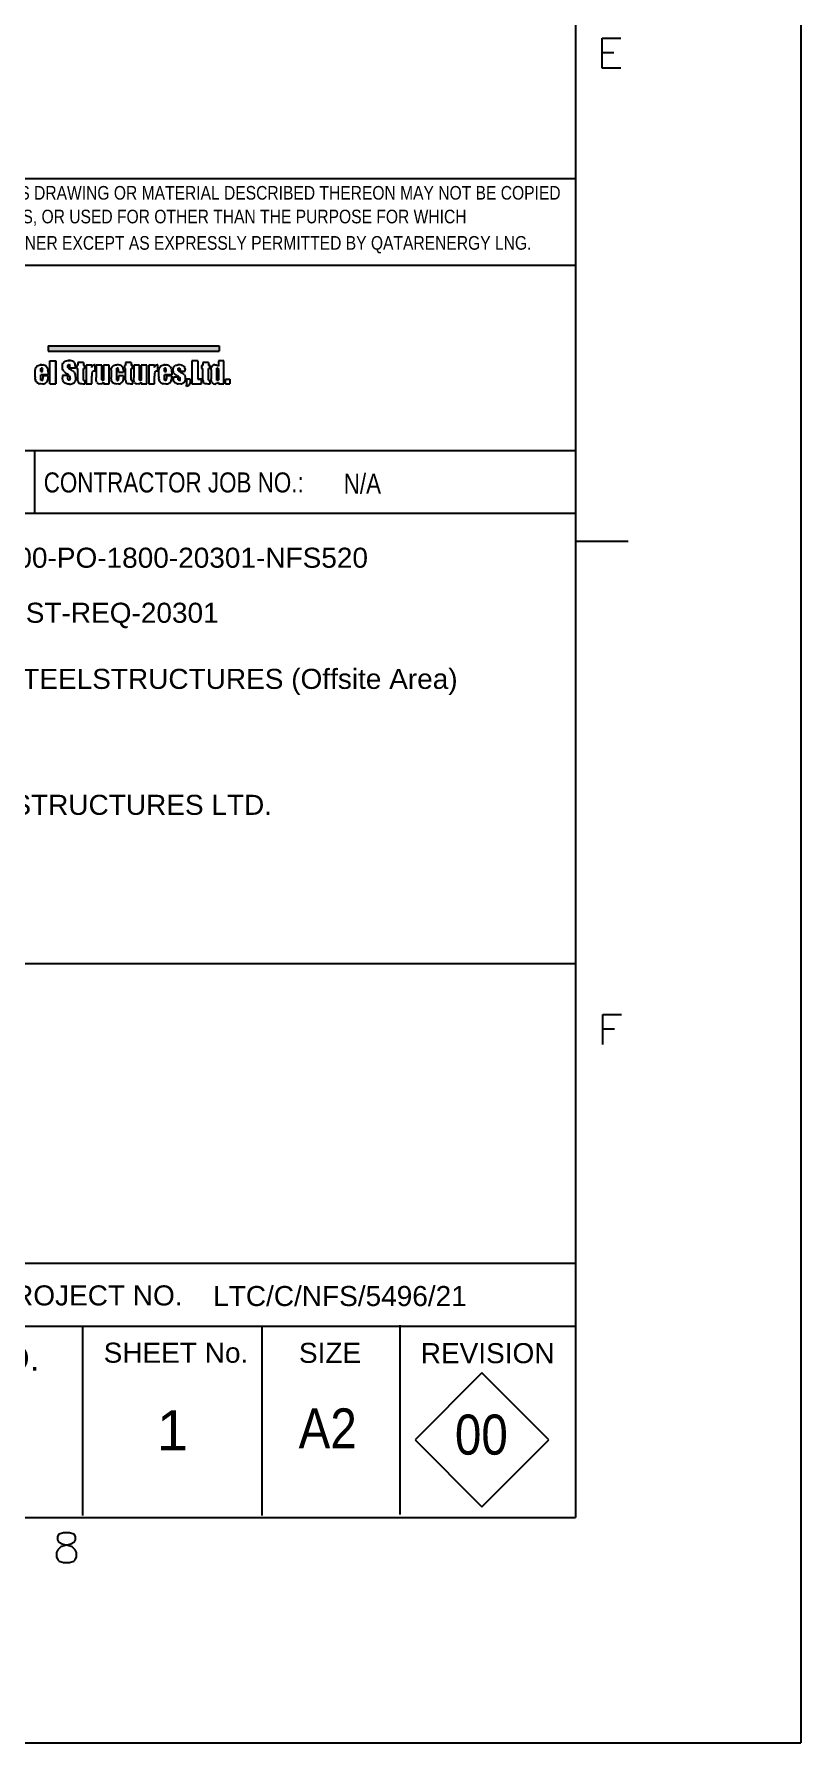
# Model space of a CAD drawing. Header units: millimetres. Extents: x -541 to 54, y -143 to 278.
# Drawn here: x 2.9 to 54, y -143.1 to -29.1 of the extents above; entities that cross this region are included whole.
import ezdxf

# ---------------------------------------------------------------- set-up
doc = ezdxf.new("R2010")
doc.units = ezdxf.units.MM
doc.styles.add('Arial', font='ARIAL.TTF', dxfattribs={"height": 0.2})
doc.styles.add('Arial Narrow', font='ARIALN.TTF', dxfattribs={"height": 0.2})

# ---------------------------------------------------------------- blocks, each defined once
blk = doc.blocks.new('Unknown-234527772-4032')
at = {"linetype": 'Continuous'}
for points in [[(3.79, -49.89), (3.79, -50.23), (15.19, -49.89)], [(3.79, -50.23), (15.19, -50.23), (15.19, -49.89)]]:
    blk.add_hatch(color=3, dxfattribs=at).paths.add_polyline_path(points)
at = {"color": 7, "linetype": 'Continuous'}
for p, q in [((38.99, -127.89), (38.99, 62.18)), ((-28.74, -38.71), (38.95, -38.71)), ((-40.2, -44.51), (38.99, -44.51)), ((-40.19, -44.51), (38.99, -44.51)), ((-40.22, -56.85), (38.99, -56.85)), ((2.89, -61.05), (2.89, -56.85)), ((-40.22, -61.05), (38.99, -61.05)), ((-40.19, -91.08), (39.01, -91.08)), ((-40.19, -111.07), (39.01, -111.07)), ((-40.19, -115.27), (39.01, -115.27)), ((6.1, -127.89), (6.1, -115.27)), ((18.07, -127.89), (18.07, -115.27)), ((27.28, -127.82), (27.28, -115.2)), ((32.73, -118.37), (28.27, -122.84)), ((37.2, -122.84), (32.73, -118.37)), ((28.27, -122.84), (32.73, -127.3)), ((32.73, -127.3), (37.2, -122.84))]:
    blk.add_line(p, q, dxfattribs=at)
at = {"color": 3, "linetype": 'Continuous'}
for p, q in [((3.79, -49.89), (15.19, -49.89)), ((3.79, -49.89), (3.79, -50.23)), ((15.19, -49.89), (15.19, -50.23)), ((2.96, -51.33), (3.01, -51.27)), ((3.01, -51.27), (3.06, -51.22)), ((3.06, -51.22), (3.11, -51.19)), ((3.11, -51.19), (3.18, -51.16)), ((3.18, -51.16), (3.25, -51.15)), ((3.25, -51.15), (3.34, -51.14)), ((3.25, -51.15), (3.34, -51.14)), ((3.34, -51.14), (3.25, -51.15)), ((3.34, -51.14), (3.42, -51.15)), ((3.34, -51.14), (3.34, -51.14)), ((3.5, -51.16), (3.42, -51.15)), ((3.57, -51.19), (3.5, -51.16)), ((3.6, -51.2), (3.57, -51.19)), ((3.66, -51.25), (3.6, -51.2)), ((3.71, -51.31), (3.66, -51.25)), ((3.79, -50.23), (15.19, -50.23)), ((3.9, -52.41), (3.9, -50.89)), ((3.9, -50.89), (4.29, -50.89)), ((4.29, -50.89), (4.29, -52.41)), ((4.29, -52.41), (4.29, -50.89)), ((4.29, -50.89), (4.29, -50.89)), ((4.29, -52.41), (4.29, -50.89)), ((4.74, -51.19), (4.75, -51.11)), ((4.74, -51.28), (4.74, -51.19)), ((4.75, -51.11), (4.77, -51.04)), ((4.77, -51.04), (4.78, -51.03)), ((4.78, -51.03), (4.83, -50.97)), ((4.83, -50.97), (4.89, -50.92)), ((4.89, -50.92), (4.92, -50.9)), ((4.92, -50.9), (4.99, -50.88)), ((4.99, -50.88), (5.07, -50.86)), ((5.07, -50.86), (5.15, -50.86)), ((5.1, -51.22), (5.12, -51.14)), ((5.1, -51.22), (5.1, -51.23)), ((5.11, -51.32), (5.1, -51.23)), ((5.18, -51.11), (5.12, -51.14)), ((5.15, -50.86), (5.25, -50.86)), ((5.16, -50.86), (5.15, -50.86)), ((5.15, -50.86), (5.25, -50.86)), ((5.25, -50.86), (5.16, -50.86)), ((5.18, -51.11), (5.22, -51.14)), ((5.22, -51.14), (5.23, -51.15)), ((5.24, -51.24), (5.23, -51.15)), ((5.24, -51.35), (5.24, -51.24)), ((5.33, -50.87), (5.25, -50.86)), ((5.4, -50.9), (5.33, -50.87)), ((5.42, -50.91), (5.4, -50.9)), ((5.5, -50.95), (5.42, -50.91)), ((5.55, -51), (5.5, -50.95)), ((5.56, -51.03), (5.55, -51)), ((5.58, -51.09), (5.56, -51.03)), ((5.59, -51.16), (5.58, -51.09)), ((5.6, -51.26), (5.59, -51.16)), ((5.6, -51.26), (5.6, -51.29)), ((5.68, -51.19), (5.68, -51.39)), ((5.68, -51.19), (5.68, -51.19)), ((5.68, -51.19), (5.76, -51.19)), ((5.76, -51.19), (5.68, -51.19)), ((5.76, -51.19), (5.68, -51.19)), ((6.14, -51), (5.76, -51)), ((5.76, -51), (5.76, -51.19)), ((6.14, -51), (6.14, -51.19)), ((6.24, -51.19), (6.14, -51.19)), ((6.14, -51.19), (6.24, -51.19)), ((6.14, -51.19), (6.24, -51.19)), ((6.24, -51.39), (6.24, -51.19)), ((6.24, -51.19), (6.24, -51.19)), ((6.7, -51.16), (6.32, -51.16)), ((6.32, -51.16), (6.32, -52.41)), ((6.7, -51.16), (6.68, -51.33)), ((6.72, -51.25), (6.68, -51.33)), ((6.77, -51.2), (6.72, -51.25)), ((6.84, -51.16), (6.77, -51.2)), ((6.9, -51.14), (6.84, -51.16)), ((6.92, -51.14), (6.9, -51.14)), ((6.92, -51.58), (6.92, -51.14)), ((7.37, -51.16), (7, -51.16)), ((7, -51.16), (7, -52)), ((7.37, -52.01), (7.37, -51.16)), ((7.86, -51.16), (7.48, -51.16)), ((7.48, -51.16), (7.48, -52)), ((7.86, -52.41), (7.86, -51.16)), ((8.05, -51.29), (8.11, -51.23)), ((8.11, -51.23), (8.15, -51.2)), ((8.15, -51.2), (8.21, -51.17)), ((8.21, -51.17), (8.29, -51.15)), ((8.29, -51.15), (8.37, -51.14)), ((8.4, -51.14), (8.37, -51.14)), ((8.48, -51.15), (8.4, -51.14)), ((8.56, -51.16), (8.48, -51.15)), ((8.63, -51.19), (8.56, -51.16)), ((8.65, -51.2), (8.63, -51.19)), ((8.72, -51.25), (8.65, -51.2)), ((8.76, -51.31), (8.72, -51.25)), ((8.87, -51.19), (8.87, -51.39)), ((8.87, -51.19), (8.87, -51.19)), ((8.87, -51.19), (8.95, -51.19)), ((8.95, -51.19), (8.87, -51.19)), ((8.95, -51.19), (8.87, -51.19)), ((9.33, -51), (8.95, -51)), ((8.95, -51), (8.95, -51.19)), ((9.33, -51), (9.33, -51.19)), ((9.43, -51.19), (9.33, -51.19)), ((9.33, -51.19), (9.43, -51.19)), ((9.33, -51.19), (9.43, -51.19)), ((9.43, -51.39), (9.43, -51.19)), ((9.43, -51.19), (9.43, -51.19)), ((9.88, -51.16), (9.51, -51.16)), ((9.51, -51.16), (9.51, -52)), ((9.88, -52.01), (9.88, -51.16)), ((10.37, -51.16), (10, -51.16)), ((10, -51.16), (10, -52)), ((10.37, -52.41), (10.37, -51.16)), ((10.88, -51.16), (10.5, -51.16)), ((10.5, -51.16), (10.5, -52.41)), ((10.88, -51.16), (10.86, -51.33)), ((10.91, -51.25), (10.86, -51.33)), ((10.96, -51.2), (10.91, -51.25)), ((11.02, -51.16), (10.96, -51.2)), ((11.09, -51.14), (11.02, -51.16)), ((11.1, -51.14), (11.09, -51.14)), ((11.1, -51.58), (11.1, -51.14)), ((11.22, -51.33), (11.26, -51.27)), ((11.26, -51.27), (11.31, -51.22)), ((11.31, -51.22), (11.36, -51.19)), ((11.36, -51.19), (11.43, -51.16)), ((11.43, -51.16), (11.51, -51.15)), ((11.51, -51.15), (11.59, -51.14)), ((11.51, -51.15), (11.59, -51.14)), ((11.59, -51.14), (11.51, -51.15)), ((11.59, -51.14), (11.67, -51.15)), ((11.59, -51.14), (11.59, -51.14)), ((11.75, -51.16), (11.67, -51.15)), ((11.82, -51.19), (11.75, -51.16)), ((11.85, -51.2), (11.82, -51.19)), ((11.91, -51.25), (11.85, -51.2)), ((11.96, -51.31), (11.91, -51.25)), ((12.17, -51.29), (12.21, -51.23)), ((12.21, -51.23), (12.28, -51.19)), ((12.3, -51.18), (12.28, -51.19)), ((12.3, -51.18), (12.37, -51.16)), ((12.37, -51.16), (12.45, -51.14)), ((12.52, -51.14), (12.45, -51.14)), ((12.6, -51.14), (12.52, -51.14)), ((12.68, -51.16), (12.6, -51.14)), ((12.68, -51.16), (12.73, -51.17)), ((12.8, -51.21), (12.73, -51.17)), ((12.86, -51.25), (12.8, -51.21)), ((12.9, -51.32), (12.86, -51.25)), ((12.86, -51.25), (12.86, -51.25)), ((13.77, -50.89), (13.38, -50.89)), ((13.38, -50.89), (13.38, -52.41)), ((13.77, -50.89), (13.77, -52.1)), ((14.03, -51.19), (14.03, -51.39)), ((14.03, -51.19), (14.03, -51.19)), ((14.03, -51.19), (14.11, -51.19)), ((14.11, -51.19), (14.03, -51.19)), ((14.11, -51.19), (14.03, -51.19)), ((14.49, -51), (14.11, -51)), ((14.11, -51), (14.11, -51.19)), ((14.49, -51), (14.49, -51.19)), ((14.59, -51.19), (14.49, -51.19)), ((14.49, -51.19), (14.59, -51.19)), ((14.49, -51.19), (14.59, -51.19)), ((14.59, -51.39), (14.59, -51.19)), ((14.59, -51.19), (14.59, -51.19)), ((14.71, -51.23), (14.68, -51.29)), ((14.76, -51.19), (14.71, -51.23)), ((14.83, -51.15), (14.76, -51.19)), ((14.91, -51.14), (14.83, -51.15)), ((14.91, -51.14), (14.92, -51.14)), ((14.92, -51.14), (15, -51.15)), ((15, -51.15), (15.04, -51.17)), ((15.04, -51.17), (15.11, -51.2)), ((15.11, -51.2), (15.15, -51.24)), ((15.52, -50.89), (15.15, -50.89)), ((15.15, -50.89), (15.15, -51.24)), ((15.52, -52.41), (15.52, -50.89)), ((2.92, -51.59), (2.93, -51.5)), ((2.92, -51.95), (2.92, -51.59)), ((2.92, -51.95), (2.92, -52.02)), ((2.93, -52.1), (2.92, -52.02)), ((2.93, -51.5), (2.94, -51.42)), ((2.93, -52.1), (2.94, -52.16)), ((2.94, -51.42), (2.96, -51.35)), ((2.97, -52.23), (2.94, -52.16)), ((2.96, -51.33), (2.96, -51.35)), ((3.01, -52.3), (2.97, -52.23)), ((3.01, -52.3), (3.02, -52.31)), ((3.08, -52.36), (3.02, -52.31)), ((3.15, -52.39), (3.08, -52.36)), ((3.15, -52.39), (3.2, -52.41)), ((3.28, -52.42), (3.2, -52.41)), ((3.3, -51.44), (3.31, -51.38)), ((3.3, -51.51), (3.3, -51.44)), ((3.3, -51.6), (3.3, -51.51)), ((3.3, -51.6), (3.3, -51.6)), ((3.3, -51.6), (3.41, -51.6)), ((3.41, -51.6), (3.3, -51.6)), ((3.41, -51.6), (3.3, -51.6)), ((3.3, -52.07), (3.3, -51.81)), ((3.78, -51.81), (3.3, -51.81)), ((3.3, -52.16), (3.3, -52.07)), ((3.3, -52.16), (3.31, -52.18)), ((3.35, -51.36), (3.31, -51.38)), ((3.31, -52.18), (3.35, -52.21)), ((3.4, -51.39), (3.35, -51.36)), ((3.41, -52.17), (3.35, -52.21)), ((3.4, -51.39), (3.4, -51.42)), ((3.41, -51.51), (3.4, -51.42)), ((3.41, -51.6), (3.41, -51.51)), ((3.41, -52.17), (3.42, -52.11)), ((3.42, -52.11), (3.43, -52.05)), ((3.42, -52.42), (3.5, -52.41)), ((3.78, -51.89), (3.43, -51.89)), ((3.43, -51.89), (3.43, -52.05)), ((3.5, -52.41), (3.57, -52.39)), ((3.58, -52.39), (3.57, -52.39)), ((3.58, -52.39), (3.64, -52.34)), ((3.64, -52.34), (3.7, -52.29)), ((3.7, -52.29), (3.74, -52.22)), ((3.74, -51.36), (3.71, -51.31)), ((3.76, -51.42), (3.74, -51.36)), ((3.74, -52.22), (3.77, -52.15)), ((3.76, -51.42), (3.77, -51.5)), ((3.78, -51.58), (3.77, -51.5)), ((3.77, -52.14), (3.78, -52.07)), ((3.77, -52.14), (3.77, -52.15)), ((3.78, -51.64), (3.78, -51.58)), ((3.78, -51.64), (3.78, -51.81)), ((3.78, -51.89), (3.78, -51.98)), ((3.78, -52.07), (3.78, -51.98)), ((3.9, -52.41), (4.29, -52.41)), ((4.74, -51.33), (4.74, -51.28)), ((4.75, -51.41), (4.74, -51.33)), ((4.77, -51.48), (4.75, -51.41)), ((5.11, -51.86), (4.75, -51.86)), ((4.75, -51.86), (4.75, -51.96)), ((4.75, -51.96), (4.75, -52)), ((4.75, -52.09), (4.75, -52)), ((4.77, -52.16), (4.75, -52.09)), ((4.8, -51.55), (4.77, -51.48)), ((4.78, -52.22), (4.77, -52.16)), ((4.81, -52.27), (4.78, -52.22)), ((4.85, -51.6), (4.8, -51.55)), ((4.86, -52.33), (4.81, -52.27)), ((4.85, -51.6), (4.89, -51.64)), ((4.85, -51.6), (4.85, -51.6)), ((4.93, -52.38), (4.86, -52.33)), ((4.95, -51.69), (4.89, -51.64)), ((4.96, -52.39), (4.93, -52.38)), ((5.04, -51.74), (4.95, -51.69)), ((5.03, -52.42), (4.96, -52.39)), ((5.11, -52.43), (5.03, -52.42)), ((5.12, -51.8), (5.04, -51.74)), ((5.12, -51.34), (5.11, -51.32)), ((5.11, -52.05), (5.11, -51.86)), ((5.12, -52.14), (5.11, -52.05)), ((5.12, -51.34), (5.17, -51.39)), ((5.18, -51.85), (5.12, -51.8)), ((5.12, -52.14), (5.13, -52.16)), ((5.18, -52.18), (5.13, -52.16)), ((5.23, -51.44), (5.17, -51.39)), ((5.18, -51.85), (5.22, -51.88)), ((5.24, -52.15), (5.18, -52.18)), ((5.18, -52.18), (5.18, -52.18)), ((5.22, -51.88), (5.23, -51.9)), ((5.33, -51.49), (5.23, -51.44)), ((5.25, -51.96), (5.23, -51.9)), ((5.24, -51.35), (5.6, -51.35)), ((5.24, -52.15), (5.26, -52.08)), ((5.26, -52.06), (5.25, -51.96)), ((5.26, -52.06), (5.26, -52.08)), ((5.3, -52.43), (5.38, -52.41)), ((5.4, -51.55), (5.33, -51.49)), ((5.38, -52.41), (5.45, -52.38)), ((5.4, -51.55), (5.47, -51.6)), ((5.45, -52.38), (5.49, -52.36)), ((5.52, -51.64), (5.47, -51.6)), ((5.49, -52.36), (5.55, -52.31)), ((5.52, -51.64), (5.55, -51.68)), ((5.56, -51.69), (5.55, -51.68)), ((5.55, -52.31), (5.59, -52.26)), ((5.59, -51.75), (5.56, -51.69)), ((5.61, -51.82), (5.59, -51.75)), ((5.6, -52.25), (5.59, -52.26)), ((5.6, -51.35), (5.6, -51.29)), ((5.6, -52.25), (5.61, -52.19)), ((5.62, -51.9), (5.61, -51.82)), ((5.61, -52.19), (5.63, -52.11)), ((5.63, -51.99), (5.62, -51.9)), ((5.63, -51.99), (5.63, -52.02)), ((5.63, -52.11), (5.63, -52.02)), ((5.68, -51.39), (5.76, -51.39)), ((5.76, -52.02), (5.76, -51.39)), ((5.76, -52.13), (5.76, -52.02)), ((5.77, -52.21), (5.76, -52.13)), ((5.77, -52.21), (5.77, -52.25)), ((5.77, -52.25), (5.78, -52.28)), ((5.78, -52.28), (5.82, -52.34)), ((5.82, -52.34), (5.85, -52.36)), ((5.85, -52.36), (5.92, -52.39)), ((5.92, -52.39), (5.94, -52.4)), ((5.94, -52.4), (6.01, -52.4)), ((6.01, -52.4), (6.1, -52.41)), ((6.1, -52.41), (6.25, -52.41)), ((6.14, -52.05), (6.14, -51.39)), ((6.24, -51.39), (6.14, -51.39)), ((6.14, -52.16), (6.14, -52.05)), ((6.14, -52.16), (6.15, -52.19)), ((6.15, -52.19), (6.21, -52.2)), ((6.21, -52.2), (6.25, -52.2)), ((6.25, -52.41), (6.25, -52.2)), ((6.32, -52.41), (6.7, -52.41)), ((6.68, -51.33), (6.68, -51.33)), ((6.71, -51.68), (6.7, -51.73)), ((6.7, -51.73), (6.7, -51.81)), ((6.7, -51.81), (6.7, -51.91)), ((6.7, -52.41), (6.7, -51.91)), ((6.77, -51.6), (6.71, -51.66)), ((6.71, -51.66), (6.71, -51.68)), ((6.83, -51.58), (6.77, -51.6)), ((6.92, -51.58), (6.83, -51.58)), ((7, -52.07), (7, -52)), ((7, -52.16), (7, -52.07)), ((7, -52.21), (7, -52.16)), ((7, -52.21), (7.01, -52.24)), ((7.03, -52.32), (7.01, -52.24)), ((7.03, -52.32), (7.05, -52.35)), ((7.12, -52.4), (7.05, -52.35)), ((7.12, -52.4), (7.17, -52.42)), ((7.26, -52.43), (7.17, -52.42)), ((7.32, -52.42), (7.39, -52.4)), ((7.37, -52.12), (7.37, -52.01)), ((7.38, -52.18), (7.37, -52.12)), ((7.38, -52.18), (7.43, -52.21)), ((7.38, -52.18), (7.38, -52.18)), ((7.43, -52.36), (7.39, -52.4)), ((7.48, -52.18), (7.43, -52.21)), ((7.43, -52.21), (7.43, -52.21)), ((7.43, -52.36), (7.48, -52.3)), ((7.48, -52), (7.48, -52.03)), ((7.48, -52.03), (7.48, -52.13)), ((7.48, -52.13), (7.48, -52.18)), ((7.48, -52.3), (7.48, -52.41)), ((7.48, -52.41), (7.86, -52.41)), ((7.99, -51.49), (7.98, -51.59)), ((7.98, -51.59), (7.98, -51.94)), ((7.98, -51.94), (7.98, -52)), ((7.99, -52.08), (7.98, -52)), ((7.99, -51.49), (8, -51.41)), ((7.99, -52.08), (8, -52.16)), ((8, -51.41), (8.01, -51.35)), ((8.02, -52.22), (8, -52.16)), ((8.01, -51.35), (8.05, -51.29)), ((8.01, -51.35), (8.01, -51.35)), ((8.04, -52.26), (8.02, -52.22)), ((8.09, -52.32), (8.04, -52.26)), ((8.15, -52.37), (8.09, -52.32)), ((8.17, -52.38), (8.15, -52.37)), ((8.24, -52.41), (8.17, -52.38)), ((8.31, -52.42), (8.24, -52.41)), ((8.36, -51.45), (8.37, -51.38)), ((8.36, -51.45), (8.36, -51.49)), ((8.36, -52.07), (8.36, -51.49)), ((8.37, -52.16), (8.36, -52.07)), ((8.41, -51.36), (8.37, -51.38)), ((8.37, -52.16), (8.37, -52.17)), ((8.37, -52.17), (8.42, -52.21)), ((8.46, -51.39), (8.41, -51.36)), ((8.42, -52.21), (8.47, -52.17)), ((8.42, -52.21), (8.42, -52.21)), ((8.46, -51.39), (8.46, -51.4)), ((8.47, -51.49), (8.46, -51.4)), ((8.47, -51.63), (8.47, -51.49)), ((8.47, -51.63), (8.82, -51.63)), ((8.47, -52.17), (8.49, -52.11)), ((8.47, -52.42), (8.54, -52.41)), ((8.82, -51.89), (8.49, -51.89)), ((8.49, -51.89), (8.49, -52.04)), ((8.49, -52.11), (8.49, -52.04)), ((8.54, -52.41), (8.61, -52.39)), ((8.61, -52.39), (8.64, -52.37)), ((8.64, -52.37), (8.7, -52.33)), ((8.7, -52.33), (8.75, -52.27)), ((8.75, -52.26), (8.79, -52.19)), ((8.75, -52.27), (8.75, -52.26)), ((8.79, -51.36), (8.76, -51.31)), ((8.8, -51.42), (8.79, -51.36)), ((8.79, -52.19), (8.81, -52.12)), ((8.82, -51.5), (8.8, -51.42)), ((8.81, -52.12), (8.82, -52.07)), ((8.82, -51.5), (8.82, -51.59)), ((8.82, -51.63), (8.82, -51.59)), ((8.82, -51.89), (8.82, -51.99)), ((8.82, -52.07), (8.82, -51.99)), ((8.87, -51.39), (8.95, -51.39)), ((8.95, -52.02), (8.95, -51.39)), ((8.95, -52.13), (8.95, -52.02)), ((8.96, -52.21), (8.95, -52.13)), ((8.96, -52.21), (8.96, -52.25)), ((8.96, -52.25), (8.97, -52.28)), ((8.97, -52.28), (9.01, -52.34)), ((9.01, -52.34), (9.04, -52.36)), ((9.04, -52.36), (9.11, -52.39)), ((9.11, -52.39), (9.13, -52.4)), ((9.13, -52.4), (9.2, -52.4)), ((9.2, -52.4), (9.29, -52.41)), ((9.29, -52.41), (9.44, -52.41)), ((9.33, -52.05), (9.33, -51.39)), ((9.43, -51.39), (9.33, -51.39)), ((9.33, -52.16), (9.33, -52.05)), ((9.33, -52.16), (9.34, -52.19)), ((9.34, -52.19), (9.4, -52.2)), ((9.4, -52.2), (9.44, -52.2)), ((9.44, -52.41), (9.44, -52.2)), ((9.51, -52.07), (9.51, -52)), ((9.51, -52.16), (9.51, -52.07)), ((9.51, -52.21), (9.51, -52.16)), ((9.51, -52.21), (9.52, -52.24)), ((9.55, -52.32), (9.52, -52.24)), ((9.55, -52.32), (9.57, -52.35)), ((9.63, -52.4), (9.57, -52.35)), ((9.63, -52.4), (9.68, -52.42)), ((9.77, -52.43), (9.68, -52.42)), ((9.83, -52.42), (9.9, -52.4)), ((9.88, -52.12), (9.88, -52.01)), ((9.89, -52.18), (9.88, -52.12)), ((9.89, -52.18), (9.94, -52.21)), ((9.89, -52.18), (9.89, -52.18)), ((9.94, -52.36), (9.9, -52.4)), ((9.99, -52.18), (9.94, -52.21)), ((9.94, -52.21), (9.94, -52.21)), ((9.94, -52.36), (10, -52.3)), ((10, -52.03), (9.99, -52.13)), ((9.99, -52.13), (9.99, -52.18)), ((10, -52.3), (9.99, -52.41)), ((9.99, -52.41), (10.37, -52.41)), ((10, -52), (10, -52.03)), ((10.5, -52.41), (10.88, -52.41)), ((10.86, -51.33), (10.86, -51.33)), ((10.89, -51.68), (10.88, -51.73)), ((10.88, -51.73), (10.88, -51.81)), ((10.88, -51.81), (10.88, -51.91)), ((10.88, -52.41), (10.88, -51.91)), ((10.9, -51.66), (10.89, -51.68)), ((10.95, -51.6), (10.9, -51.66)), ((11.01, -51.58), (10.95, -51.6)), ((11.1, -51.58), (11.01, -51.58)), ((11.17, -51.59), (11.18, -51.5)), ((11.17, -51.95), (11.17, -51.59)), ((11.17, -51.95), (11.17, -52.02)), ((11.18, -52.1), (11.17, -52.02)), ((11.18, -51.5), (11.19, -51.42)), ((11.18, -52.1), (11.19, -52.16)), ((11.19, -51.42), (11.21, -51.35)), ((11.22, -52.23), (11.19, -52.16)), ((11.22, -51.33), (11.21, -51.35)), ((11.26, -52.3), (11.22, -52.23)), ((11.26, -52.3), (11.27, -52.31)), ((11.33, -52.36), (11.27, -52.31)), ((11.4, -52.39), (11.33, -52.36)), ((11.4, -52.39), (11.45, -52.41)), ((11.53, -52.42), (11.45, -52.41)), ((11.55, -51.44), (11.56, -51.38)), ((11.55, -51.51), (11.55, -51.44)), ((11.55, -51.6), (11.55, -51.51)), ((11.55, -51.6), (11.55, -51.6)), ((11.55, -51.6), (11.66, -51.6)), ((11.66, -51.6), (11.55, -51.6)), ((11.66, -51.6), (11.55, -51.6)), ((11.55, -52.07), (11.55, -51.81)), ((12.03, -51.81), (11.55, -51.81)), ((11.55, -52.16), (11.55, -52.07)), ((11.55, -52.16), (11.56, -52.18)), ((11.61, -51.36), (11.56, -51.38)), ((11.56, -52.18), (11.61, -52.21)), ((11.65, -51.39), (11.61, -51.36)), ((11.66, -52.17), (11.61, -52.21)), ((11.65, -51.39), (11.65, -51.42)), ((11.66, -51.51), (11.65, -51.42)), ((11.66, -51.6), (11.66, -51.51)), ((11.66, -52.17), (11.68, -52.11)), ((11.67, -52.42), (11.75, -52.41)), ((12.03, -51.89), (11.68, -51.89)), ((11.68, -51.89), (11.68, -52.05)), ((11.68, -52.11), (11.68, -52.05)), ((11.75, -52.41), (11.82, -52.39)), ((11.83, -52.39), (11.82, -52.39)), ((11.83, -52.39), (11.9, -52.34)), ((11.9, -52.34), (11.95, -52.29)), ((11.95, -52.29), (11.99, -52.22)), ((11.99, -51.36), (11.96, -51.31)), ((12.01, -51.42), (11.99, -51.36)), ((11.99, -52.22), (12.02, -52.15)), ((12.01, -51.42), (12.03, -51.5)), ((12.02, -52.14), (12.03, -52.07)), ((12.02, -52.14), (12.02, -52.15)), ((12.03, -51.58), (12.03, -51.5)), ((12.03, -51.64), (12.03, -51.58)), ((12.03, -51.64), (12.03, -51.81)), ((12.03, -51.89), (12.03, -51.98)), ((12.03, -52.07), (12.03, -51.98)), ((12.13, -51.41), (12.15, -51.34)), ((12.13, -51.51), (12.13, -51.41)), ((12.13, -51.54), (12.13, -51.51)), ((12.14, -51.62), (12.13, -51.54)), ((12.16, -51.69), (12.14, -51.62)), ((12.47, -51.97), (12.14, -51.97)), ((12.14, -51.97), (12.14, -52.03)), ((12.14, -52.12), (12.14, -52.03)), ((12.16, -52.2), (12.14, -52.12)), ((12.15, -51.34), (12.17, -51.29)), ((12.16, -51.69), (12.18, -51.71)), ((12.18, -52.26), (12.16, -52.2)), ((12.22, -51.75), (12.18, -51.71)), ((12.19, -52.29), (12.18, -52.26)), ((12.24, -52.34), (12.19, -52.29)), ((12.28, -51.8), (12.22, -51.75)), ((12.32, -52.38), (12.24, -52.34)), ((12.37, -51.86), (12.28, -51.8)), ((12.33, -52.39), (12.32, -52.38)), ((12.4, -52.41), (12.33, -52.39)), ((12.37, -51.86), (12.39, -51.87)), ((12.49, -51.93), (12.39, -51.87)), ((12.4, -52.41), (12.47, -52.42)), ((12.47, -51.44), (12.48, -51.38)), ((12.47, -51.52), (12.47, -51.44)), ((12.47, -51.52), (12.48, -51.53)), ((12.47, -52.05), (12.47, -51.97)), ((12.47, -52.14), (12.47, -52.05)), ((12.47, -52.14), (12.48, -52.18)), ((12.53, -51.36), (12.48, -51.38)), ((12.52, -51.59), (12.48, -51.53)), ((12.53, -52.21), (12.48, -52.18)), ((12.55, -51.97), (12.49, -51.93)), ((12.57, -51.62), (12.52, -51.59)), ((12.53, -51.36), (12.58, -51.38)), ((12.59, -52.19), (12.53, -52.21)), ((12.53, -52.21), (12.53, -52.21)), ((12.55, -51.97), (12.58, -51.99)), ((12.57, -51.62), (12.65, -51.66)), ((12.58, -51.38), (12.58, -51.4)), ((12.59, -51.49), (12.58, -51.4)), ((12.58, -51.99), (12.59, -52.01)), ((12.59, -51.49), (12.59, -51.56)), ((12.59, -51.56), (12.92, -51.56)), ((12.6, -52.1), (12.59, -52.01)), ((12.59, -52.19), (12.6, -52.11)), ((12.6, -52.1), (12.6, -52.11)), ((12.64, -52.42), (12.71, -52.41)), ((12.65, -51.66), (12.68, -51.68)), ((12.77, -51.73), (12.68, -51.68)), ((12.71, -52.41), (12.78, -52.38)), ((12.84, -51.77), (12.77, -51.73)), ((12.78, -52.38), (12.8, -52.37)), ((12.8, -52.37), (12.87, -52.33)), ((12.89, -51.82), (12.84, -51.77)), ((12.87, -52.33), (12.91, -52.27)), ((12.89, -51.82), (12.9, -51.83)), ((12.91, -51.35), (12.9, -51.32)), ((12.93, -51.89), (12.9, -51.83)), ((12.92, -51.42), (12.91, -51.35)), ((12.91, -52.27), (12.93, -52.21)), ((12.92, -51.42), (12.92, -51.49)), ((12.92, -51.56), (12.92, -51.49)), ((12.95, -51.97), (12.93, -51.89)), ((12.93, -52.21), (12.95, -52.13)), ((12.95, -52.04), (12.95, -51.97)), ((12.95, -52.13), (12.95, -52.04)), ((13.27, -52.11), (13.02, -52.11)), ((13.02, -52.11), (13.02, -52.41)), ((13.02, -52.41), (13.08, -52.41)), ((13.07, -52.43), (13.08, -52.41)), ((13.21, -52.49), (13.24, -52.42)), ((13.24, -52.42), (13.25, -52.4)), ((13.26, -52.33), (13.25, -52.4)), ((13.27, -52.24), (13.26, -52.33)), ((13.27, -52.11), (13.27, -52.24)), ((13.38, -52.41), (14.01, -52.41)), ((14.01, -52.1), (13.77, -52.1)), ((13.77, -52.1), (14.01, -52.1)), ((13.77, -52.1), (14.01, -52.1)), ((14.01, -52.41), (14.01, -52.1)), ((14.01, -52.1), (14.01, -52.1)), ((14.03, -51.39), (14.11, -51.39)), ((14.11, -52.02), (14.11, -51.39)), ((14.11, -52.13), (14.11, -52.02)), ((14.12, -52.21), (14.11, -52.13)), ((14.12, -52.21), (14.12, -52.25)), ((14.12, -52.25), (14.13, -52.28)), ((14.13, -52.28), (14.17, -52.34)), ((14.17, -52.34), (14.2, -52.36)), ((14.2, -52.36), (14.27, -52.39)), ((14.27, -52.39), (14.29, -52.4)), ((14.29, -52.4), (14.36, -52.4)), ((14.36, -52.4), (14.45, -52.41)), ((14.45, -52.41), (14.6, -52.41)), ((14.49, -52.05), (14.49, -51.39)), ((14.59, -51.39), (14.49, -51.39)), ((14.49, -52.16), (14.49, -52.05)), ((14.49, -52.16), (14.5, -52.19)), ((14.5, -52.19), (14.56, -52.2)), ((14.56, -52.2), (14.6, -52.2)), ((14.6, -52.41), (14.6, -52.2)), ((14.66, -51.39), (14.67, -51.32)), ((14.66, -51.49), (14.66, -51.39)), ((14.66, -51.49), (14.66, -52.08)), ((14.66, -52.13), (14.66, -52.08)), ((14.67, -52.21), (14.66, -52.13)), ((14.68, -51.29), (14.67, -51.32)), ((14.67, -52.21), (14.68, -52.27)), ((14.7, -52.32), (14.68, -52.27)), ((14.7, -52.32), (14.76, -52.38)), ((14.76, -52.38), (14.83, -52.42)), ((14.76, -52.38), (14.76, -52.38)), ((14.83, -52.42), (14.91, -52.43)), ((15.04, -52.4), (14.96, -52.42)), ((15.04, -51.45), (15.05, -51.38)), ((15.04, -51.45), (15.04, -51.47)), ((15.04, -52.08), (15.04, -51.47)), ((15.04, -52.17), (15.04, -52.08)), ((15.04, -52.17), (15.05, -52.18)), ((15.09, -52.37), (15.04, -52.4)), ((15.09, -51.36), (15.05, -51.38)), ((15.05, -52.18), (15.09, -52.21)), ((15.09, -51.36), (15.14, -51.38)), ((15.14, -52.18), (15.09, -52.21)), ((15.15, -52.32), (15.09, -52.37)), ((15.14, -51.38), (15.14, -51.39)), ((15.14, -51.39), (15.15, -51.47)), ((15.15, -52.12), (15.14, -52.18)), ((15.15, -51.47), (15.15, -52.05)), ((15.15, -52.05), (15.15, -52.12)), ((15.15, -52.32), (15.15, -52.41)), ((15.15, -52.41), (15.52, -52.41)), ((15.63, -52.41), (15.63, -52.1)), ((15.63, -52.1), (15.91, -52.1)), ((15.63, -52.41), (15.91, -52.41)), ((15.91, -52.1), (15.91, -52.41)), ((3.36, -52.43), (3.28, -52.42)), ((3.42, -52.42), (3.36, -52.43)), ((5.2, -52.44), (5.11, -52.43)), ((5.22, -52.44), (5.2, -52.44)), ((5.22, -52.44), (5.3, -52.43)), ((7.32, -52.42), (7.26, -52.43)), ((8.4, -52.43), (8.31, -52.42)), ((8.47, -52.42), (8.4, -52.43)), ((9.83, -52.42), (9.77, -52.43)), ((11.61, -52.43), (11.53, -52.42)), ((11.67, -52.42), (11.61, -52.43)), ((12.56, -52.43), (12.47, -52.42)), ((12.64, -52.42), (12.56, -52.43)), ((13.02, -52.49), (13.07, -52.43)), ((13.02, -52.6), (13.02, -52.49)), ((13.09, -52.58), (13.02, -52.6)), ((13.16, -52.54), (13.09, -52.58)), ((13.16, -52.54), (13.21, -52.49)), ((14.91, -52.43), (14.96, -52.42))]:
    blk.add_line(p, q, dxfattribs=at)
at = {"color": 7, "linetype": 'Continuous'}
for s, height, style, p in [('THIS DOCUMENT IS PROPERTY OF QATARENERGY LNG.THIS DRAWING OR MATERIAL DESCRIBED THEREON MAY NOT BE COPIED', 0.90963, 'Arial Narrow', (-28.53, -40.13)), ('OR DISCLOSED IN ANY FORM OR MEDIUM TO THIRD PARTIES, OR USED FOR OTHER THAN THE PURPOSE FOR WHICH', 0.9096, 'Arial Narrow', (-28.55, -41.71)), ('IT HAS BEEN PROVIDED, IN WHOLE OR IN PART IN ANY MANNER EXCEPT AS EXPRESSLY PERMITTED BY QATARENERGY LNG.', 0.90963, 'Arial Narrow', (-28.34, -43.47)), ('PROJECT NO.', 1.3371, 'Arial', (0.2, -113.88)), ('LTC/C/NFS/5496/21', 1.3371, 'Arial', (14.8, -113.92)), ('PROJECT DOCUMENT NO.', 1.6714, 'Arial', (-26.63, -118.24)), ('SHEET No.', 1.337, 'Arial', (7.49, -117.7)), ('SIZE', 1.337, 'Arial', (20.52, -117.71)), ('REVISION', 1.337, 'Arial', (28.65, -117.73))]:
    blk.add_text(s, height=height, dxfattribs=dict(at, style=style)).set_placement(p)
at = {"color": 7, "linetype": 'Continuous', "style": 'Arial', "width": 0.8}
for s, height, p in [('CONTRACTOR JOB NO.:', 1.3371, (3.49, -59.66)), ('N/A', 1.337, (23.51, -59.74))]:
    blk.add_text(s, height=height, dxfattribs=at).set_placement(p)
at = {"color": 6, "linetype": 'Continuous', "style": 'Arial'}
for s, height, p in [('215777C008-00000-PO-1800-20301-NFS520', 1.3371, (-12.77, -64.68)), ('NFS_EPC-TECC-ST-REQ-20301', 1.3371, (-12.65, -68.35)), ('PACKAGE - III- STEELSTRUCTURES (Offsite Area)', 1.3371, (-12.58, -72.76)), ('UNITED STEEL STRUCTURES LTD.', 1.3371, (-12.51, -81.16)), ('1', 2.67, (11.04, -123.54))]:
    blk.add_text(s, height=height, dxfattribs=at).set_placement(p)
at = {"color": 6, "linetype": 'Continuous', "style": 'Arial', "width": 0.85}
blk.add_text('A2', height=2.674, dxfattribs=at).set_placement((20.5, -123.42))
at = {"color": 6, "style": 'Arial', "width": 0.85}
blk.add_text('00', height=2.674, dxfattribs=at).set_placement((30.93, -123.83))
blk = doc.blocks.new('Unknown-234527772-4039')
at = {"color": 7, "linetype": 'Continuous'}
for p, q in [((54.01, 277.66), (54.01, -143.05)), ((38.98, 262.63), (38.98, -128.03)), ((38.98, 63.81), (38.98, -128.03)), ((40.76, -31.36), (40.76, -29.36)), ((40.76, -29.36), (42, -29.36)), ((40.76, -30.31), (41.53, -30.31)), ((42, -31.36), (40.76, -31.36)), ((38.98, -62.91), (42.5, -62.91)), ((40.8, -96.48), (40.8, -94.47)), ((40.8, -94.47), (42.05, -94.47)), ((40.8, -95.43), (41.57, -95.43)), ((-510.94, -128.03), (38.98, -128.03)), ((-40.95, -128.03), (38.98, -128.03)), ((4.44, -129.31), (4.53, -129.12)), ((4.44, -129.51), (4.44, -129.31)), ((4.53, -129.7), (4.44, -129.51)), ((4.53, -129.12), (4.82, -129.03)), ((4.72, -129.79), (4.53, -129.7)), ((4.92, -129.89), (4.63, -129.98)), ((5.11, -129.89), (4.72, -129.79)), ((4.82, -129.03), (5.2, -129.03)), ((5.3, -129.79), (4.92, -129.89)), ((5.39, -129.98), (5.11, -129.89)), ((5.2, -129.03), (5.49, -129.12)), ((5.49, -129.7), (5.3, -129.79)), ((5.49, -129.12), (5.59, -129.31)), ((5.59, -129.51), (5.49, -129.7)), ((5.59, -129.31), (5.59, -129.51)), ((4.44, -130.17), (4.34, -130.36)), ((4.34, -130.36), (4.34, -130.65)), ((4.34, -130.65), (4.44, -130.84)), ((4.63, -129.98), (4.44, -130.17)), ((4.44, -130.84), (4.53, -130.94)), ((4.53, -130.94), (4.82, -131.03)), ((4.82, -131.03), (5.2, -131.03)), ((5.2, -131.03), (5.49, -130.94)), ((5.59, -130.17), (5.39, -129.98)), ((5.49, -130.94), (5.59, -130.84)), ((5.68, -130.36), (5.59, -130.17)), ((5.59, -130.84), (5.68, -130.65)), ((5.68, -130.65), (5.68, -130.36)), ((-540.99, -143.05), (54.01, -143.05))]:
    blk.add_line(p, q, dxfattribs=at)

msp = doc.modelspace()

# ---------------------------------------------------------------- block references
for name in ['Unknown-234527772-4039', 'Unknown-234527772-4032']:
    msp.add_blockref(name, (0, 0))

doc.saveas('drawing.dxf')
